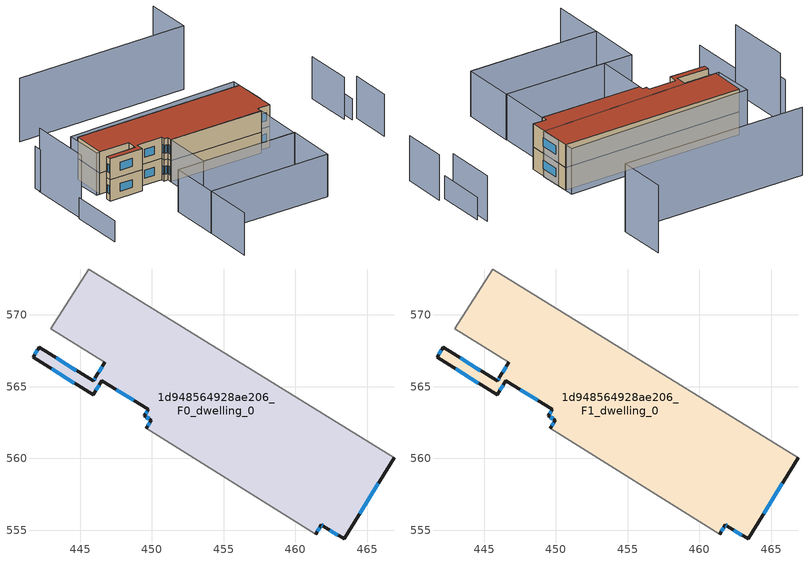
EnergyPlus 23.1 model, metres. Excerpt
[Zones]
1d948564928ae206_F0_dwelling_0
 floor ground (EU_floor_Construction): 466.88,560.04 463.4,554.39 461.96,555.27 461.81,555.36 461.42,554.72 449.62,562.12 449.96,562.67 449.48,562.97 449.77,563.42 446.53,565.42 445.92,564.44 441.72,567.07 442.15,567.73 445.94,565.4 446.11,565.68 446.74,566.7 442.97,569.03 445.61,573.2 z0
 wall outside (EU_wall_Construction): 446.74,566.7 446.11,565.68 445.94,565.4 442.15,567.73 441.72,567.07 445.92,564.44 446.53,565.42 449.77,563.42 449.48,562.97 449.96,562.67 449.62,562.12 / 461.42,554.72 461.81,555.36 461.96,555.27 463.4,554.39 466.88,560.04 z0:3
 wall adiabatic (EU_wall_Construction): 466.88,560.04 445.61,573.2 442.97,569.03 446.74,566.7 / 449.62,562.12 461.42,554.72 z0:3
 window (EU_Window_Construction): 443.03,566.25 444.61,565.26 / 442.02,567.53 441.86,567.27 / 444.76,566.13 443.33,567.01 / 446.05,565.59 445.99,565.49 / 446.54,566.38 446.3,566 / 464.48,556.15 465.79,558.28 / 462.41,555 462.95,554.66 / 461.86,555.34 461.91,555.3 / 461.54,554.92 461.69,555.16 / 449.85,562.5 449.72,562.29 / 449.63,562.88 449.81,562.77 / 449.68,563.28 449.57,563.11 / 447.54,564.8 448.76,564.05 / 446.11,564.74 446.34,565.11 z0.93:2.07
1d948564928ae206_F1_dwelling_0
 floor to 1d948564928ae206_F0_dwelling_0 (EU_floor_Construction): 466.88,560.04 463.4,554.39 461.96,555.27 461.81,555.36 461.42,554.72 449.62,562.12 449.96,562.67 449.48,562.97 449.77,563.42 446.53,565.42 445.92,564.44 441.72,567.07 442.15,567.73 445.94,565.4 446.11,565.68 446.74,566.7 442.97,569.03 445.61,573.2 z3
 wall outside (EU_wall_Construction): 446.74,566.7 446.11,565.68 445.94,565.4 442.15,567.73 441.72,567.07 445.92,564.44 446.53,565.42 449.77,563.42 449.48,562.97 449.96,562.67 449.62,562.12 / 461.42,554.72 461.81,555.36 461.96,555.27 463.4,554.39 466.88,560.04 z3:6
 wall adiabatic (EU_wall_Construction): 466.88,560.04 445.61,573.2 442.97,569.03 446.74,566.7 / 449.62,562.12 461.42,554.72 z3:6
 window (EU_Window_Construction): 443.03,566.25 444.61,565.26 / 442.02,567.53 441.86,567.27 / 444.76,566.13 443.33,567.01 / 446.05,565.59 445.99,565.49 / 446.54,566.38 446.3,566 / 464.48,556.15 465.79,558.28 / 462.41,555 462.95,554.66 / 461.86,555.34 461.91,555.3 / 461.54,554.92 461.69,555.16 / 449.85,562.5 449.72,562.29 / 449.63,562.88 449.81,562.77 / 449.68,563.28 449.57,563.11 / 447.54,564.8 448.76,564.05 / 446.11,564.74 446.34,565.11 z3.93:5.07
 roof outside (EU_roof_Construction): 463.4,554.39 466.88,560.04 445.61,573.2 442.97,569.03 446.74,566.7 446.11,565.68 445.94,565.4 442.15,567.73 441.72,567.07 445.92,564.44 446.53,565.42 449.77,563.42 449.48,562.97 449.96,562.67 449.62,562.12 461.42,554.72 461.81,555.36 461.96,555.27 z6
shading: 471.83,542.19 475.08,547.35 / 434.61,545.63 438.5,551.82 / 438.5,551.82 453.65,542.32 / 474.15,548.7 477.81,554.64 / 441.2,577.2 440.62,576.26 / 453.73,542.27 438.49,551.83 / 438.49,551.83 442.38,558.02 / 442.38,558.02 457.62,548.46 / 457.62,548.46 453.73,542.27 / 449.62,562.12 461.46,554.69 / 461.46,554.69 457.58,548.49 / 457.58,548.49 445.73,555.92 / 445.73,555.92 449.62,562.12 / 445.38,574.07 467.5,561.06 / 467.5,561.06 464.67,556.25 / 464.67,556.25 442.55,569.27 / 442.55,569.27 445.38,574.07 z0:6; 474.44,547.75 478.01,553.43 / 435.69,568.74 431.6,562.15 z0:3; 440.64,576.28 435.82,568.52 / 477.48,576.39 473.94,570.69 / 473.94,570.69 452.38,584.09 z0:9
[Building]
EU S2 Campaign: North Axis=0; Terrain=City; Solar Distribution=FullExterior
[Site:Location]
Montreal-Trudeau.Intl.AP: Latitude=45.4667; Longitude=-73.75; Time Zone=-5; Elevation=36
[SizingPeriod:WeatherFileDays]
AnnualSizingPeriod: Begin Month=1; Begin Day of Month=1; End Month=12; End Day of Month=31; Day of Week for Start Day=Monday; Use Weather File Daylight Saving Period=No; Use Weather File Rain and Snow Indicators=No
[MATERIAL]
EU_InternalMass_Material: Roughness=MediumRough; Thickness=0.1; Conductivity=1; Density=1800; Specific Heat=900; Thermal Absorptance=0.9; Solar Absorptance=0.7; Visible Absorptance=0.7
[MATERIAL:NOMASS] Roughness=MediumRough; Thermal Absorptance=0.9; Solar Absorptance=0.7; Visible Absorptance=0.7
Name | Thermal Resistance
EU_wall_NoMass; EU_floor_NoMass | 1.51479
EU_roof_NoMass | 2.84114
[WINDOWMATERIAL:SIMPLEGLAZINGSYSTEM]
EU_Window_SimpleGlazing: UFactor=3.53504; Solar Heat Gain Coefficient=0.8; Visible Transmittance=0.8
[CONSTRUCTION]
EU_wall_Construction: EU_wall_NoMass
EU_roof_Construction: EU_roof_NoMass
EU_floor_Construction: EU_floor_NoMass
EU_Window_Construction: EU_Window_SimpleGlazing
EU_InternalMass_Construction: EU_InternalMass_Material
[ZONE] Type=1; Multiplier=1; Ceiling Height=autocalculate; Floor Area=autocalculate; Part of Total Floor Area=Yes
Name | Volume
1d948564928ae206_F0_dwelling_0 | 512.259
1d948564928ae206_F1_dwelling_0 | 512.261
[INTERNALMASS] Construction=EU_InternalMass_Construction; Surface Area=170.753
Name | Zone or ZoneList
1d948564928ae206_F0_dwelling_0_EU_InternalMass | 1d948564928ae206_F0_dwelling_0
1d948564928ae206_F1_dwelling_0_EU_InternalMass | 1d948564928ae206_F1_dwelling_0
[OTHEREQUIPMENT] Fuel Type=Electricity; Design Level Calculation Method=Watts/Area; Power per Zone Floor Area=1; Fraction Latent=0; Fraction Radiant=0; Fraction Lost=0; Carbon Dioxide Generation Rate=0; EndUse Subcategory=EU_Step8_InternalGains
Name | Zone or ZoneList or Space or SpaceList | Schedule
EU_Step8_InternalGain_1d948564928ae206_F0_dwelling_0_f000 | 1d948564928ae206_F0_dwelling_0 | EU_Step8_GainSchedule_1d948564928ae206_F0_dwelling_0_f000
EU_Step8_InternalGain_1d948564928ae206_F1_dwelling_0_f000 | 1d948564928ae206_F1_dwelling_0 | EU_Step8_GainSchedule_1d948564928ae206_F1_dwelling_0_f000
[ZONEVENTILATION:DESIGNFLOWRATE] Schedule=EU_AlwaysOn; Design Flow Rate Calculation Method=AirChanges/Hour; Air Changes per Hour=0.775154; Ventilation Type=Natural; Fan Pressure Rise=0; Fan Total Efficiency=1; Constant Term Coefficient=1; Temperature Term Coefficient=0; Velocity Term Coefficient=0; Velocity Squared Term Coefficient=0; Minimum Indoor Temperature=-100; Maximum Indoor Temperature=100; Delta Temperature=-100; Minimum Outdoor Temperature=-100; Maximum Outdoor Temperature=100; Maximum Wind Speed=40
Name | Zone or ZoneList or Space or SpaceList
EU_ConstantAir_1d948564928ae206_F0_dwelling_0 | 1d948564928ae206_F0_dwelling_0
EU_ConstantAir_1d948564928ae206_F1_dwelling_0 | 1d948564928ae206_F1_dwelling_0
[HVACTEMPLATE:THERMOSTAT] Constant Heating Setpoint=20; Constant Cooling Setpoint=50
EU_HeatOnly_1d948564928ae206_F0_dwelling_0; EU_HeatOnly_1d948564928ae206_F1_dwelling_0
[HVACTEMPLATE:ZONE:IDEALLOADSAIRSYSTEM] System Availability Schedule=EU_AlwaysOn; Maximum Heating Supply Air Temperature=50; Minimum Cooling Supply Air Temperature=13; Maximum Heating Supply Air Humidity Ratio=0.0156; Minimum Cooling Supply Air Humidity Ratio=0.0077; Heating Limit=NoLimit; Cooling Limit=NoLimit; Heating Availability Schedule=EU_AlwaysOn; Cooling Availability Schedule=EU_CoolingOff; Dehumidification Control Type=ConstantSensibleHeatRatio; Cooling Sensible Heat Ratio=0.7; Dehumidification Setpoint=60; Humidification Control Type=None; Humidification Setpoint=30; Outdoor Air Method=None; Outdoor Air Flow Rate per Person=0.00944; Outdoor Air Flow Rate per Zone Floor Area=0; Outdoor Air Flow Rate per Zone=0; Demand Controlled Ventilation Type=None; Outdoor Air Economizer Type=NoEconomizer; Heat Recovery Type=None; Sensible Heat Recovery Effectiveness=0.7; Latent Heat Recovery Effectiveness=0.65
Name | Template Thermostat
1d948564928ae206_F0_dwelling_0 | EU_HeatOnly_1d948564928ae206_F0_dwelling_0
1d948564928ae206_F1_dwelling_0 | EU_HeatOnly_1d948564928ae206_F1_dwelling_0
[SIZING:ZONE] Zone Cooling Design Supply Air Temperature Input Method=SupplyAirTemperature; Zone Cooling Design Supply Air Temperature=13; Zone Heating Design Supply Air Temperature Input Method=SupplyAirTemperature; Zone Heating Design Supply Air Temperature=50; Zone Cooling Design Supply Air Humidity Ratio=0.008; Zone Heating Design Supply Air Humidity Ratio=0.008; Cooling Design Air Flow Method=DesignDay; Cooling Design Air Flow Rate=0; Cooling Minimum Air Flow per Zone Floor Area=0.000762; Cooling Minimum Air Flow=0; Cooling Minimum Air Flow Fraction=0.2; Heating Design Air Flow Method=DesignDay; Heating Design Air Flow Rate=0; Heating Maximum Air Flow per Zone Floor Area=0.002032; Heating Maximum Air Flow=0.141576; Heating Maximum Air Flow Fraction=0.3; Account for Dedicated Outdoor Air System=No; Dedicated Outdoor Air System Control Strategy=NeutralSupplyAir; Dedicated Outdoor Air Low Setpoint Temperature for Design=autosize; Dedicated Outdoor Air High Setpoint Temperature for Design=autosize; Zone Load Sizing Method=Sensible Load Only No Latent Load; Zone Latent Cooling Design Supply Air Humidity Ratio Input Method=HumidityRatioDifference; Zone Cooling Design Supply Air Humidity Ratio Difference=0.005; Zone Latent Heating Design Supply Air Humidity Ratio Input Method=HumidityRatioDifference; Zone Humidification Design Supply Air Humidity Ratio Difference=0.005
1d948564928ae206_F0_dwelling_0; 1d948564928ae206_F1_dwelling_0
[SCHEDULE:CONSTANT]
Name | Hourly Value
EU_AlwaysOn | 1
EU_CoolingOff | 0
[SCHEDULE:FILE] Column Number=1; Rows to Skip at Top=0; Number of Hours of Data=8760; Column Separator=Comma; Interpolate to Timestep=No; Minutes per Item=60; Adjust Schedule for Daylight Savings=Yes
Name | File
EU_Step8_GainSchedule_1d948564928ae206_F0_dwelling_0_f000 | ../../schedules/1d948564928ae206/1d948564928ae206_F0_dwelling_0_f000_gain.csv
EU_Step8_GainSchedule_1d948564928ae206_F1_dwelling_0_f000 | ../../schedules/1d948564928ae206/1d948564928ae206_F1_dwelling_0_f000_gain.csv
